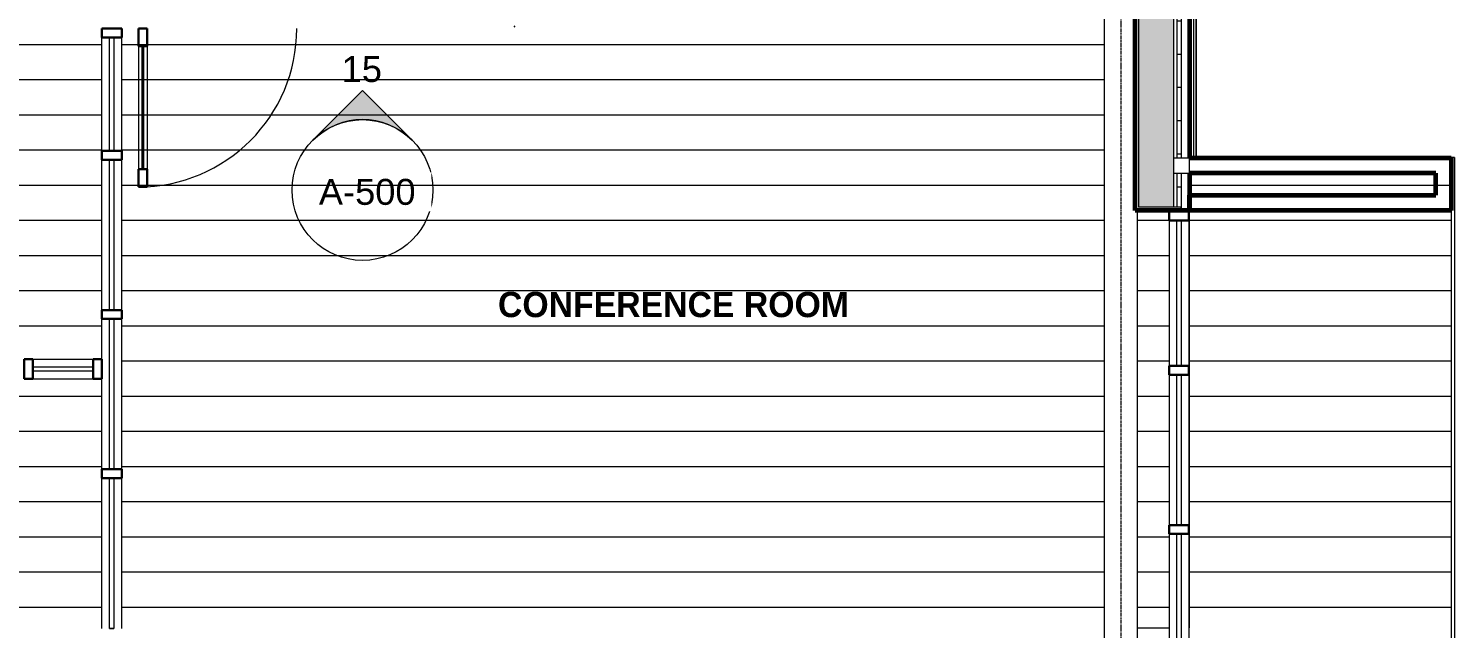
# Model space of a CAD drawing. Header units: inches. Extents: x 30 to 2293, y -1876 to -115.
# Drawn here: x 1781.9 to 2106.2, y -1513 to -1376.6 of the extents above; entities that cross this region are included whole.
import ezdxf

# ---------------------------------------------------------------- set-up
doc = ezdxf.new("R2010")
doc.units = ezdxf.units.IN
doc.header["$MEASUREMENT"] = 0
doc.linetypes.add('Grid Line 1_2_', pattern=[0.875, 0.5, -0.125, 0.125, -0.125])
for name, color, linetype, lineweight in [('A-AREA-IDEN', 2, 'Continuous', 9), ('A-DOOR', 31, 'Continuous', 18), ('A-DOOR-GLAZ', 31, 'Continuous', 40), ('A-GLAZ-CURT', 52, 'Continuous', 9), ('A-GLAZ-CWMG', 51, 'Continuous', 9), ('A-ROOF', 132, 'Continuous', 18), ('A-ROOF-OTLN', 132, 'Continuous', 9), ('A-ROOF-PATT', 132, 'Continuous', 18), ('A-WALL', 113, 'Continuous', 18), ('A-WALL-PATT', 111, 'Continuous', 60), ('G-ANNO-SYMB', 111, 'Continuous', 9), ('I-WALL', 2, 'Continuous', 18), ('L-SITE-WALL', 31, 'Continuous', 18), ('S-BEAM', 12, 'Continuous', 9), ('S-GRID', 1, 'Continuous', 9)]:
    doc.layers.add(name, color=color, linetype=linetype, lineweight=lineweight)
doc.styles.add('Arial', font='arial.ttf', dxfattribs={"height": 5.901198})
doc.styles.add('Century Gothic_B', font='GOTHICB.TTF', dxfattribs={"height": 5.744479})

# ---------------------------------------------------------------- blocks, each defined once
blk = doc.blocks.new('System Panel - Exterior Glazing-430040-REFLECTED CEILING PLAN - OFFICE ANNEX')
at = {"layer": 'A-GLAZ-CURT', "color": 10, "lineweight": 18}
for p, q in [((-16.53125, -1.25), (-16.53125, -0.25)), ((-16.53125, -0.25), (16.53125, -0.25)), ((16.53125, -1.25), (-16.53125, -1.25)), ((16.53125, -0.25), (16.53125, -1.25))]:
    blk.add_line(p, q, dxfattribs=at)
at = {"layer": 'A-GLAZ-CURT', "color": 130}
for p, q in [((-16.53125, -0.25), (-16.53125, -1.25)), ((16.53125, -0.25), (16.53125, -1.25))]:
    blk.add_line(p, q, dxfattribs=at)
at = {"layer": 'A-GLAZ-CURT', "color": 9}
for p, q in [((-16.53125, -0.25), (16.53125, -0.25)), ((16.53125, -1.25), (-16.53125, -1.25))]:
    blk.add_line(p, q, dxfattribs=at)
blk = doc.blocks.new('System Panel - Exterior Glazing-430041-REFLECTED CEILING PLAN - OFFICE ANNEX')
at = {"layer": 'A-GLAZ-CURT', "color": 10, "lineweight": 18}
for p, q in [((-17.09375, -1.25), (-17.09375, -0.25)), ((-17.09375, -0.25), (17.09375, -0.25)), ((17.09375, -1.25), (-17.09375, -1.25)), ((17.09375, -0.25), (17.09375, -1.25))]:
    blk.add_line(p, q, dxfattribs=at)
at = {"layer": 'A-GLAZ-CURT', "color": 130}
for p, q in [((-17.09375, -0.25), (-17.09375, -1.25)), ((17.09375, -0.25), (17.09375, -1.25))]:
    blk.add_line(p, q, dxfattribs=at)
at = {"layer": 'A-GLAZ-CURT', "color": 9}
for p, q in [((-17.09375, -0.25), (17.09375, -0.25)), ((17.09375, -1.25), (-17.09375, -1.25))]:
    blk.add_line(p, q, dxfattribs=at)
blk = doc.blocks.new('Rectangular Mullion - Exterior 2_ x 4_5_-430049-REFLECTED CEILING PLAN - OFFICE ANNEX')
at = {"layer": 'A-GLAZ-CWMG', "color": 50, "lineweight": 30}
for p, q in [((-2, 3), (0, 3)), ((-2, -1.5), (-2, 3)), ((0, 3), (0, -1.5)), ((0, -1.5), (-2, -1.5))]:
    blk.add_line(p, q, dxfattribs=at)
blk = doc.blocks.new('Rectangular Mullion - Exterior 2_ x 4_5_-430030-REFLECTED CEILING PLAN - OFFICE ANNEX')
at = {"layer": 'A-GLAZ-CWMG', "color": 9}
for p, q in [((2043.06, -1420.21), (2041.31, -1420.21)), ((2045.81, -1420.21), (2044.06, -1420.21))]:
    blk.add_line(p, q, dxfattribs=at)
at = {"layer": 'A-GLAZ-CWMG', "color": 7}
for p, q in [((2041.31, -1420.21), (2041.31, -1453.27)), ((2045.81, -1420.21), (2045.81, -1453.27))]:
    blk.add_line(p, q, dxfattribs=at)
at = {"layer": 'A-GLAZ-CWMG', "color": 130}
blk.add_line((2044.06, -1420.21), (2043.06, -1420.21), dxfattribs=at)
blk = doc.blocks.new('Rectangular Mullion - Exterior 2_ x 4_5_-430031-REFLECTED CEILING PLAN - OFFICE ANNEX')
at = {"layer": 'A-GLAZ-CWMG', "color": 7}
for p, q in [((2041.31, -1491.46), (2041.31, -1525.65)), ((2045.81, -1491.46), (2045.81, -1525.65))]:
    blk.add_line(p, q, dxfattribs=at)
blk = doc.blocks.new('Rectangular Mullion - Exterior 2_ x 4_5_-430033-REFLECTED CEILING PLAN - OFFICE ANNEX')
at = {"layer": 'A-GLAZ-CWMG', "color": 50, "lineweight": 30}
for p, q in [((1, 3), (-1, 3)), ((-1, 3), (-1, -1.5)), ((1, -1.5), (1, 3)), ((-1, -1.5), (1, -1.5))]:
    blk.add_line(p, q, dxfattribs=at)
blk = doc.blocks.new('Rectangular Mullion - Exterior 2_ x 4_5_-430037-REFLECTED CEILING PLAN - OFFICE ANNEX')
at = {"layer": 'A-GLAZ-CWMG', "color": 7}
for p, q in [((2041.31, -1455.27), (2041.31, -1489.46)), ((2045.81, -1455.27), (2045.81, -1489.46))]:
    blk.add_line(p, q, dxfattribs=at)
blk = doc.blocks.new('Rectangular Mullion - Exterior 2_ x 4_5_-430038-REFLECTED CEILING PLAN - OFFICE ANNEX')
at = {"layer": 'A-GLAZ-CWMG', "color": 50, "lineweight": 30}
for p, q in [((1, 3), (-1, 3)), ((-1, 3), (-1, -1.5)), ((1, -1.5), (1, 3)), ((-1, -1.5), (1, -1.5))]:
    blk.add_line(p, q, dxfattribs=at)
blk = doc.blocks.new('W-Wide Flange - W18X50-651172-REFLECTED CEILING PLAN - OFFICE ANNEX')
at = {"layer": 'S-BEAM', "color": 7}
for p, q in [((2026.56, -1347.59), (2026.56, -1519.23)), ((2034.06, -1417.96), (2034.06, -1519.23)), ((2026.56, -1519.25), (2026.56, -1519.23)), ((2026.56, -1519.23), (2034.06, -1519.23)), ((2029.45, -1519.25), (2026.56, -1519.25)), ((2030.13, -1519.93), (2030.13, -1519.28)), ((2030.49, -1519.28), (2030.49, -1519.93)), ((2034.06, -1519.25), (2031.17, -1519.25)), ((2034.06, -1519.23), (2034.06, -1519.25))]:
    blk.add_line(p, q, dxfattribs=at)
for centre, start_param, end_param in [((2029.45, -1519.28), 0, 1.570796), ((2031.17, -1519.28), 1.570796, 3.141593)]:
    blk.add_ellipse(centre, major_axis=(0.68, 0), ratio=0.041631, start_param=start_param, end_param=end_param, dxfattribs=at)
blk = doc.blocks.new('Open Source Metal Building_Exterior_rvt-1-REFLECTED CEILING PLAN - OFFICE ANNEX')
at = {"layer": 'A-ROOF-PATT', "lineweight": 9}
h = blk.add_hatch(dxfattribs=at)
h.set_pattern_fill('FP_33', style=0, pattern_type=2)
h.set_pattern_definition([(180, (-24239.079, 21231.977), (1e-15, 7.993), [])])
h.paths.add_polyline_path([(1949.7, -1624.02), (2105.44, -1624.02), (2105.44, -1405.9), (2045.94, -1405.9), (2045.94, -1405.96), (2042.31, -1405.96), (2042.31, -1409.46), (2045.94, -1409.46), (2045.94, -1418.21), (2045.81, -1418.21), (2045.81, -1537.46), (1709.69, -1537.46), (1709.69, -1538.96), (487.19, -1538.96), (487.19, -1537.46), (367.31, -1537.46), (367.31, -1522.46), (365.81, -1522.46), (365.81, -1125.33), (365.58, -1125.33), (365.58, -1019.33), (368.31, -1019.33), (368.31, -1015.83), (365.81, -1015.83), (365.81, -1004.85), (368.31, -1004.85), (368.31, -1001.35), (186.31, -1001.35), (186.31, -1624.02), (1689.25, -1624.02)], flags=0)
h.paths.add_polyline_path([(415.94, -1532.96), (487.19, -1532.96), (487.19, -1527.71), (710.2, -1527.71), (710.2, -1521.27), (710.04, -1520.89), (709.65, -1520.73), (708.31, -1520.73), (708.31, -1520.46), (712.31, -1520.46), (712.31, -1520.73), (710.97, -1520.73), (710.59, -1520.89), (710.43, -1521.27), (710.43, -1527.71), (1040.2, -1527.71), (1040.2, -1521.27), (1040.04, -1520.89), (1039.65, -1520.73), (1038.31, -1520.73), (1038.31, -1520.46), (1042.31, -1520.46), (1042.31, -1520.73), (1040.97, -1520.73), (1040.59, -1520.89), (1040.43, -1521.27), (1040.43, -1527.71), (1102.03, -1527.71), (1102.03, -1340.96), (1181.03, -1340.96), (1181.03, -1017.21), (1082.4, -1017.21), (1082.4, -1012.46), (1116.03, -1012.46), (1116.03, -975.09), (1101.28, -975.09), (1101.28, -945.09), (1116.03, -945.09), (1116.03, -933.09), (1101.28, -933.09), (1101.28, -922.59), (1090.78, -922.59), (1090.78, -907.84), (1069.4, -907.84), (1069.4, -922.59), (1044.06, -922.59), (1044.06, -1519.25), (1036.56, -1519.23), (1036.56, -922.59), (949.4, -922.59), (949.4, -907.84), (928.03, -907.84), (928.03, -922.59), (917.53, -922.59), (917.53, -933.09), (902.78, -933.09), (902.78, -945.09), (917.53, -945.09), (917.53, -975.09), (902.78, -975.09), (902.78, -1012.46), (934.4, -1012.46), (934.4, -1017.21), (898.03, -1017.21), (898.03, -962.77), (714.06, -962.77), (714.06, -1519.25), (706.56, -1519.23), (706.56, -962.77), (627.56, -962.77), (627.56, -1012.71), (481.44, -1012.71), (481.44, -1127.7), (384.06, -1127.7), (384.06, -1519.25), (377.06, -1519.25), (377.06, -1522.46), (371.81, -1522.46), (371.81, -1532.96), (414.94, -1532.96)], flags=0)
h.paths.add_polyline_path([(2036.25, -1532.96), (2041.31, -1532.96), (2041.31, -1418.21), (2034.06, -1418.21), (2034.06, -1519.25), (2026.56, -1519.23), (2026.56, -1347.59), (1949.31, -1347.59), (1949.31, -1376.59), (1803.12, -1376.59), (1803.12, -1532.96), (2035.25, -1532.96)], flags=0)
h.paths.add_polyline_path([(1744.75, -1532.96), (1798.62, -1532.96), (1798.62, -1456.21), (1709.69, -1456.21), (1709.69, -1532.96), (1711.69, -1532.96)], flags=0)
h.paths.add_polyline_path([(2030.2, -1530.46), (2028.31, -1530.46), (2028.31, -1530.19), (2029.65, -1530.19), (2030.04, -1530.03), (2030.2, -1529.65), (2030.2, -1521.27), (2030.04, -1520.89), (2029.65, -1520.73), (2028.31, -1520.73), (2028.31, -1520.46), (2032.31, -1520.46), (2032.31, -1520.73), (2030.97, -1520.73), (2030.59, -1520.89), (2030.43, -1521.27), (2030.43, -1529.65), (2030.59, -1530.03), (2030.97, -1530.19), (2032.31, -1530.19), (2032.31, -1530.46), (2030.43, -1530.46)], flags=0)
h.paths.add_polyline_path([(380.43, -1530.46), (378.31, -1530.46), (378.31, -1530.19), (379.65, -1530.19), (380.04, -1530.03), (380.2, -1529.65), (380.2, -1521.27), (380.04, -1520.89), (379.65, -1520.73), (378.31, -1520.73), (378.31, -1520.46), (382.31, -1520.46), (382.31, -1520.73), (380.97, -1520.73), (380.59, -1520.89), (380.43, -1521.27), (380.43, -1529.65), (380.59, -1530.03), (380.97, -1530.19), (382.31, -1530.19), (382.31, -1530.46), (380.97, -1530.46)], flags=0)
h.paths.add_polyline_path([(199.31, -1530.46), (195.31, -1530.46), (195.31, -1530.19), (196.65, -1530.19), (197.04, -1530.03), (197.2, -1529.65), (197.2, -1521.27), (197.04, -1520.89), (196.65, -1520.73), (195.31, -1520.73), (195.31, -1520.46), (199.31, -1520.46), (199.31, -1520.73), (197.97, -1520.73), (197.59, -1520.89), (197.43, -1521.27), (197.43, -1529.65), (197.59, -1530.03), (197.97, -1530.19), (199.31, -1530.19)], flags=0)
h.paths.add_polyline_path([(1589.78, -1527.71), (1700.2, -1527.71), (1700.2, -1521.27), (1700.04, -1520.89), (1699.65, -1520.73), (1698.31, -1520.73), (1698.31, -1520.46), (1702.31, -1520.46), (1702.31, -1520.73), (1700.97, -1520.73), (1700.59, -1520.89), (1700.43, -1521.27), (1700.43, -1527.71), (1704.94, -1527.71), (1704.94, -1451.71), (1798.62, -1451.71), (1798.62, -1371.84), (1860.56, -1371.84), (1860.56, -800.04), (1704.06, -800.04), (1704.06, -1173.52), (1799.69, -1173.52), (1799.69, -1175.65), (1796.85, -1175.65), (1796.85, -1175.52), (1796.92, -1175.52), (1796.92, -1175.59), (1799.62, -1175.59), (1799.62, -1175.45), (1796.06, -1175.45), (1796.06, -1175.65), (1704.06, -1175.65), (1704.06, -1519.25), (1696.56, -1519.23), (1696.56, -1175.65), (1644.06, -1175.65), (1644.06, -1175.45), (1640.5, -1175.45), (1640.5, -1175.59), (1643.21, -1175.59), (1643.21, -1175.52), (1643.27, -1175.52), (1643.27, -1175.65), (1640.44, -1175.65), (1640.44, -1173.52), (1696.56, -1173.52), (1696.56, -800.04), (1589.78, -800.04), (1589.78, -1458.3)], flags=0)
h.paths.add_polyline_path([(2030.43, -1519.92), (2030.13, -1519.92), (2030.13, -1519.28), (2030.49, -1519.28), (2030.49, -1519.92)], flags=0)
h.paths.add_polyline_path([(1700.49, -1519.92), (1700.13, -1519.92), (1700.13, -1519.28), (1700.49, -1519.28)], flags=0)
h.paths.add_polyline_path([(1040.43, -1519.92), (1040.13, -1519.92), (1040.13, -1519.28), (1040.49, -1519.28), (1040.49, -1519.92)], flags=0)
h.paths.add_polyline_path([(710.49, -1519.92), (710.13, -1519.92), (710.13, -1519.28), (710.49, -1519.28)], flags=0)
h.paths.add_polyline_path([(380.13, -1519.92), (380.13, -1519.28), (380.49, -1519.28), (380.49, -1519.92), (380.2, -1519.92)], flags=0)
h.paths.add_polyline_path([(197.61, -1519.9), (197.26, -1519.9), (197.26, -1519.26), (197.61, -1519.26)], flags=0)
h.paths.add_polyline_path([(199.31, -1519.24), (193.69, -1519.21), (193.69, -1015.96), (201.19, -1015.96), (201.19, -1519.24), (199.77, -1519.24)], flags=0)
h.paths.add_polyline_path([(1800.01, -1289.65), (1799.95, -1289.65), (1799.95, -1286.82), (1800.08, -1286.82), (1800.08, -1286.88), (1800.01, -1286.88), (1800.01, -1289.59), (1800.15, -1289.59), (1800.15, -1286.03), (1799.95, -1286.03), (1799.95, -1179.27), (1800.15, -1179.27), (1800.15, -1175.71), (1801.72, -1175.71), (1801.72, -1179.27), (1802.08, -1179.27), (1802.08, -1289.65), (1800.08, -1289.65)], flags=0)
h.paths.add_polyline_path([(1802.02, -1289.59), (1802.02, -1286.09), (1801.79, -1286.09), (1801.79, -1286.28), (1801.72, -1286.28), (1801.72, -1289.59)], flags=0)
h.paths.add_polyline_path([(1796.31, -1173.88), (1799.62, -1173.88), (1799.62, -1173.59), (1796.13, -1173.59), (1796.13, -1173.81), (1796.31, -1173.81)], flags=0)
h.paths.add_polyline_path([(1642.21, -1173.88), (1643.81, -1173.88), (1643.81, -1173.81), (1644, -1173.81), (1644, -1173.59), (1640.5, -1173.59), (1640.5, -1173.88), (1640.79, -1173.88)], flags=0)
h.paths.add_polyline_path([(476.94, -1122.95), (476.94, -1012.71), (384.06, -1012.71), (384.06, -1122.95), (386.97, -1122.95)], flags=0)
h.paths.add_polyline_path([(376.31, -1122.95), (376.56, -1122.95), (376.56, -1019.33), (370.08, -1019.33), (370.08, -1122.95)], flags=0)
h.paths.add_polyline_path([(196.65, -1015.46), (195.31, -1015.46), (195.31, -1015.19), (196.65, -1015.19), (197.04, -1015.03), (197.2, -1014.65), (197.2, -1006.27), (197.04, -1005.89), (196.65, -1005.73), (195.31, -1005.73), (195.31, -1005.46), (199.31, -1005.46), (199.31, -1005.73), (197.97, -1005.73), (197.59, -1005.89), (197.43, -1006.27), (197.43, -1014.65), (197.59, -1015.03), (197.97, -1015.19), (199.31, -1015.19), (199.31, -1015.46), (197.2, -1015.46)], flags=0)
h.paths.add_polyline_path([(500.08, -1007.96), (622.81, -1007.96), (622.81, -698.96), (384.06, -698.96), (384.06, -1007.96), (481.44, -1007.96)], flags=0)
h.paths.add_polyline_path([(898.03, -958.02), (898.03, -698.96), (714.06, -698.96), (714.06, -958.02), (777.65, -958.02)], flags=0)
h.paths.add_polyline_path([(627.56, -958.02), (706.56, -958.02), (706.56, -698.96), (627.56, -698.96), (627.56, -953.85)], flags=0)
h.paths.add_polyline_path([(1100.88, -931.59), (1100.5, -931.59), (1100.5, -931.26), (1100.88, -931.26)], flags=0)
h.paths.add_polyline_path([(926.53, -923.37), (926.2, -923.37), (926.2, -922.98), (926.53, -922.98)], flags=0)
at = {"layer": 'A-WALL-PATT', "lineweight": 9}
h = blk.add_hatch(dxfattribs=at)
h.set_pattern_fill('FP_31', color=8, style=0, pattern_type=2)
h.set_pattern_definition([(161.57, (0.32, 0.32), (-2.56049618, -0.00053739), [0, -18.214, 2.022, 0]), (18.43, (-0.32, 0.32), (-2.56049618, 0.00053739), [0, -18.214, 2.022, 0]), (108.43, (0.32, 0.32), (1.2792209, -6.40087673), [6.07, -14.166]), (71.57, (-0.32, 0.32), (1.2792209, 6.40087673), [6.07, -14.166])])
h.paths.add_polyline_path([(2042.31, -1417.21), (2042.31, -1324.29), (2034.31, -1324.29), (2034.31, -1417.21)], flags=0)
h.paths.add_polyline_path([(2034.31, -1286.11), (2042.31, -1286.11), (2042.31, -1162.44), (2034.31, -1162.44), (2034.31, -1279.39)], flags=0)
h = blk.add_hatch(dxfattribs=at)
h.set_pattern_fill('FP_32', style=0, pattern_type=2)
h.set_pattern_definition([(0, (0, 0), (0, 7.554), []), (90, (0, 0), (-7.554, 5e-16), [])])
h.paths.add_polyline_path([(2043.06, -1417.21), (2044.06, -1417.21), (2044.06, -1409.46), (2043.06, -1409.46), (2043.06, -1416.89)], flags=0)
h.paths.add_polyline_path([(2043.06, -1405.96), (2044.06, -1405.96), (2044.06, -1324.29), (2043.06, -1324.29), (2043.06, -1404.39)], flags=0)
h.paths.add_polyline_path([(2043.06, -1286.11), (2044.06, -1286.11), (2044.06, -1162.44), (2043.06, -1162.44), (2043.06, -1279.39)], flags=0)
at = {"layer": 'A-ROOF', "color": 10}
for p, q in [((2045.94, -1405.9), (2105.44, -1405.9)), ((2105.44, -1405.9), (2105.44, -1405.96)), ((2105.44, -1417.96), (2105.44, -1624.02))]:
    blk.add_line(p, q, dxfattribs=at)
at = {"layer": 'A-ROOF', "color": 254}
for p, q in [((2105.44, -1405.96), (2105.44, -1414.46)), ((2105.44, -1414.46), (2105.44, -1417.96))]:
    blk.add_line(p, q, dxfattribs=at)
at = {"layer": 'A-ROOF-OTLN', "color": 7}
for p, q in [((2106.19, -1405.9), (2105.44, -1405.9)), ((2105.44, -1405.9), (2105.44, -1405.96)), ((2106.19, -1405.9), (2106.19, -1624.19)), ((2105.44, -1417.96), (2105.44, -1623.44))]:
    blk.add_line(p, q, dxfattribs=at)
at = {"layer": 'A-ROOF-OTLN', "color": 9}
blk.add_line((2105.44, -1405.96), (2105.44, -1417.96), dxfattribs=at)
at = {"layer": 'A-WALL', "color": 10}
for p, q in [((2046.87, -1161.69), (2046.87, -1405.9)), ((2047.39, -1161.69), (2047.39, -1405.9)), ((2047.44, -1161.69), (2047.44, -1405.9)), ((2034.31, -1324.29), (2034.31, -1417.21)), ((2042.31, -1324.29), (2042.31, -1405.96)), ((2043.06, -1324.29), (2043.06, -1405.96)), ((2044.06, -1324.29), (2044.06, -1405.96)), ((2045.56, -1324.29), (2045.56, -1405.96)), ((2042.31, -1405.96), (2042.31, -1409.46)), ((2042.31, -1405.96), (2042.31, -1409.46)), ((2042.31, -1405.96), (2043.06, -1405.96)), ((2043.06, -1405.96), (2044.06, -1405.96)), ((2044.06, -1405.96), (2045.56, -1405.96)), ((2045.56, -1405.96), (2045.94, -1405.96)), ((2042.31, -1409.46), (2042.31, -1417.21)), ((2042.31, -1409.46), (2043.06, -1409.46)), ((2043.06, -1409.46), (2043.06, -1417.21)), ((2043.06, -1409.46), (2044.06, -1409.46)), ((2044.06, -1409.46), (2044.06, -1417.21)), ((2044.06, -1409.46), (2045.56, -1409.46)), ((2045.56, -1409.46), (2045.56, -1417.96)), ((2045.56, -1409.46), (2045.94, -1409.46)), ((2044.06, -1417.21), (2034.31, -1417.21)), ((2044.06, -1417.96), (2044.06, -1417.21)), ((2044.06, -1417.21), (2044.06, -1417.96))]:
    blk.add_line(p, q, dxfattribs=at)
at = {"layer": 'I-WALL', "color": 250, "lineweight": 60}
for p, q in [((2045.94, -1405.96), (2101.94, -1405.96)), ((2101.94, -1405.96), (2105.44, -1405.96)), ((2105.44, -1405.96), (2105.44, -1414.46)), ((2101.94, -1409.46), (2045.94, -1409.46)), ((2101.94, -1414.46), (2101.94, -1409.46)), ((2045.94, -1414.46), (2101.94, -1414.46)), ((2045.94, -1417.96), (2045.94, -1414.46)), ((2105.44, -1414.46), (2105.44, -1417.96)), ((2105.44, -1417.96), (2045.94, -1417.96))]:
    blk.add_line(p, q, dxfattribs=at)
at = {"layer": 'I-WALL', "color": 10}
for p, q in [((2045.94, -1409.46), (2045.94, -1405.96)), ((2045.94, -1417.96), (2045.94, -1414.46))]:
    blk.add_line(p, q, dxfattribs=at)
at = {"layer": 'I-WALL', "color": 254}
for p, q in [((2045.94, -1405.96), (2101.94, -1405.96)), ((2101.94, -1405.96), (2105.44, -1405.96)), ((2105.44, -1405.96), (2105.44, -1414.46)), ((2101.94, -1409.46), (2045.94, -1409.46)), ((2101.94, -1414.46), (2101.94, -1409.46)), ((2045.94, -1414.46), (2101.94, -1414.46)), ((2105.44, -1416.46), (2105.44, -1414.46)), ((2105.44, -1417.96), (2105.44, -1416.46)), ((2105.44, -1417.96), (2045.94, -1417.96))]:
    blk.add_line(p, q, dxfattribs=at)
at = {"layer": 'L-SITE-WALL', "color": 250, "lineweight": 60}
for p, q in [((2033.56, -1417.96), (2033.56, -1324.29)), ((2045.94, -1324.29), (2045.94, -1405.96)), ((2045.94, -1409.46), (2045.94, -1417.96)), ((2034.31, -1417.96), (2033.56, -1417.96)), ((2044.06, -1417.96), (2034.31, -1417.96)), ((2045.94, -1417.96), (2044.06, -1417.96))]:
    blk.add_line(p, q, dxfattribs=at)
at = {"layer": 'L-SITE-WALL', "color": 10}
for p, q in [((2041.31, -1418.21), (2034.06, -1418.21)), ((2045.94, -1418.21), (2045.81, -1418.21)), ((2045.94, -1418.21), (2045.94, -1417.96)), ((2045.94, -1512.84), (2045.94, -1418.21)), ((2034.06, -1512.84), (2041.31, -1512.84)), ((2045.81, -1512.84), (2045.94, -1512.84))]:
    blk.add_line(p, q, dxfattribs=at)
at = {"layer": 'S-GRID', "linetype": 'Grid Line 1_2_'}
blk.add_line((2030.31, -114.83), (2030.31, -1843.89), dxfattribs=at)
at = {"lineweight": 9}
for name in ['W-Wide Flange - W18X50-651172-REFLECTED CEILING PLAN - OFFICE ANNEX', 'Rectangular Mullion - Exterior 2_ x 4_5_-430030-REFLECTED CEILING PLAN - OFFICE ANNEX', 'Rectangular Mullion - Exterior 2_ x 4_5_-430037-REFLECTED CEILING PLAN - OFFICE ANNEX', 'Rectangular Mullion - Exterior 2_ x 4_5_-430031-REFLECTED CEILING PLAN - OFFICE ANNEX']:
    blk.add_blockref(name, (0, 0), dxfattribs=at)
for name, p, rotation in [('Rectangular Mullion - Exterior 2_ x 4_5_-430049-REFLECTED CEILING PLAN - OFFICE ANNEX', (2044.31, -1418.21), 89.99999999999997), ('System Panel - Exterior Glazing-430040-REFLECTED CEILING PLAN - OFFICE ANNEX', (2044.31, -1436.74), 270), ('System Panel - Exterior Glazing-430041-REFLECTED CEILING PLAN - OFFICE ANNEX', (2044.31, -1472.37), 270), ('System Panel - Exterior Glazing-430041-REFLECTED CEILING PLAN - OFFICE ANNEX', (2044.31, -1508.55), 270)]:
    blk.add_blockref(name, p, dxfattribs=dict(at, rotation=rotation))
at = {"lineweight": 9, "extrusion": (0, 0, -1), "rotation": 270}
for name, p in [('Rectangular Mullion - Exterior 2_ x 4_5_-430038-REFLECTED CEILING PLAN - OFFICE ANNEX', (-2044.31, -1454.27)), ('Rectangular Mullion - Exterior 2_ x 4_5_-430033-REFLECTED CEILING PLAN - OFFICE ANNEX', (-2044.31, -1490.46))]:
    blk.add_blockref(name, p, dxfattribs=at)
blk = doc.blocks.new('Single-Glass 1 - 36_ x 84_-564710-REFLECTED CEILING PLAN - OFFICE ANNEX')
at = {"layer": 'A-DOOR', "lineweight": 30}
for p, q in [((16, 34.375), (16, 38.375)), ((18, 38.375), (16, 38.375)), ((18, 34.375), (18, 38.375)), ((16, 34.375), (18, 34.375)), ((16, 6.375), (18, 6.375)), ((16, 2.375), (16, 6.375)), ((18, 2.375), (18, 6.375)), ((18, 2.375), (16, 2.375))]:
    blk.add_line(p, q, dxfattribs=at)
at = {"layer": 'A-DOOR', "lineweight": 9}
for p, q in [((16, 6.375), (16, 34.375)), ((18, 6.375), (18, 34.375))]:
    blk.add_line(p, q, dxfattribs=at)
blk.add_arc((18, 2.375), 36, 90, 180, dxfattribs=at)
at = {"layer": 'A-DOOR-GLAZ'}
blk.add_line((17, 34.375), (17, 6.375), dxfattribs=at)
blk = doc.blocks.new('System Panel - Exterior Glazing-430016-REFLECTED CEILING PLAN - OFFICE ANNEX')
at = {"layer": 'A-GLAZ-CURT', "lineweight": 18}
for p, q in [((-17.09375, 0.25), (-17.09375, 1.25)), ((-17.09375, 1.25), (17.09375, 1.25)), ((17.09375, 0.25), (-17.09375, 0.25)), ((17.09375, 1.25), (17.09375, 0.25))]:
    blk.add_line(p, q, dxfattribs=at)
at = {"layer": 'A-GLAZ-CURT'}
for p, q in [((-17.09375, 1.25), (-17.09375, 0.25)), ((-17.09375, 1.25), (17.09375, 1.25)), ((17.09375, 0.25), (-17.09375, 0.25)), ((17.09375, 1.25), (17.09375, 0.25))]:
    blk.add_line(p, q, dxfattribs=at)
blk = doc.blocks.new('System Panel - Exterior Glazing-712870-REFLECTED CEILING PLAN - OFFICE ANNEX')
at = {"layer": 'A-GLAZ-CURT', "lineweight": 18}
for p, q in [((-12.90625, 0.25), (-12.90625, 1.25)), ((-12.90625, 1.25), (12.90625, 1.25)), ((12.90625, 0.25), (-12.90625, 0.25)), ((12.90625, 1.25), (12.90625, 0.25))]:
    blk.add_line(p, q, dxfattribs=at)
at = {"layer": 'A-GLAZ-CURT'}
for p, q in [((-12.90625, 1.25), (-12.90625, 0.25)), ((-12.90625, 1.25), (12.90625, 1.25)), ((12.90625, 0.25), (-12.90625, 0.25)), ((12.90625, 1.25), (12.90625, 0.25))]:
    blk.add_line(p, q, dxfattribs=at)
blk = doc.blocks.new('Rectangular Mullion - Exterior 2_ x 4_5_-430060-REFLECTED CEILING PLAN - OFFICE ANNEX')
at = {"layer": 'A-GLAZ-CWMG', "lineweight": 30}
for p, q in [((0, 1.5), (-2, 1.5)), ((-2, 1.5), (-2, -3)), ((0, -3), (0, 1.5)), ((-2, -3), (0, -3))]:
    blk.add_line(p, q, dxfattribs=at)
blk = doc.blocks.new('Rectangular Mullion - Exterior 2_ x 4_5_-430056-REFLECTED CEILING PLAN - OFFICE ANNEX')
at = {"layer": 'A-GLAZ-CWMG', "lineweight": 30}
for p, q in [((1, 1.5), (-1, 1.5)), ((-1, 1.5), (-1, -3)), ((1, -3), (1, 1.5)), ((-1, -3), (1, -3))]:
    blk.add_line(p, q, dxfattribs=at)
blk = doc.blocks.new('Rectangular Mullion - Exterior 2_ x 4_5_-435971-REFLECTED CEILING PLAN - OFFICE ANNEX')
at = {"layer": 'A-GLAZ-CWMG'}
for p, q in [((1798.62, -1440.59), (1798.62, -1406.4)), ((1803.12, -1440.59), (1803.12, -1406.4))]:
    blk.add_line(p, q, dxfattribs=at)
blk = doc.blocks.new('Rectangular Mullion - Exterior 2_ x 4_5_-712869-REFLECTED CEILING PLAN - OFFICE ANNEX')
at = {"layer": 'A-GLAZ-CWMG'}
for p, q in [((1800.37, -1378.59), (1798.62, -1378.59)), ((1798.62, -1404.4), (1798.62, -1378.59)), ((1801.37, -1378.59), (1800.37, -1378.59)), ((1803.12, -1378.59), (1801.37, -1378.59)), ((1803.12, -1404.4), (1803.12, -1378.59))]:
    blk.add_line(p, q, dxfattribs=at)
blk = doc.blocks.new('Rectangular Mullion - Exterior 2_ x 4_5_-V1-REFLECTED CEILING PLAN - OFFICE ANNEX')
at = {"layer": 'A-GLAZ-CWMG'}
for p, q in [((1798.62, -1451.71), (1798.62, -1442.59)), ((1803.12, -1476.77), (1803.12, -1442.59)), ((1798.62, -1476.77), (1798.62, -1456.21))]:
    blk.add_line(p, q, dxfattribs=at)
blk = doc.blocks.new('Rectangular Mullion - Exterior 2_ x 4_5_-430019-REFLECTED CEILING PLAN - OFFICE ANNEX')
at = {"layer": 'A-GLAZ-CWMG', "lineweight": 30}
for p, q in [((0, 1.5), (-2, 1.5)), ((-2, 1.5), (-2, -3)), ((0, -3), (0, 1.5)), ((-2, -3), (0, -3))]:
    blk.add_line(p, q, dxfattribs=at)
blk = doc.blocks.new('System Panel - Exterior Glazing-696174-REFLECTED CEILING PLAN - OFFICE ANNEX')
at = {"layer": 'A-GLAZ-CURT', "lineweight": 18}
for p, q in [((-6.84375, 0.25), (-6.84375, 1.25)), ((-6.84375, 1.25), (6.84375, 1.25)), ((6.84375, 0.25), (-6.84375, 0.25)), ((6.84375, 1.25), (6.84375, 0.25))]:
    blk.add_line(p, q, dxfattribs=at)
at = {"layer": 'A-GLAZ-CURT'}
for p, q in [((-6.84375, 1.25), (-6.84375, 0.25)), ((-6.84375, 1.25), (6.84375, 1.25)), ((6.84375, 0.25), (-6.84375, 0.25)), ((6.84375, 1.25), (6.84375, 0.25))]:
    blk.add_line(p, q, dxfattribs=at)
blk = doc.blocks.new('Rectangular Mullion - Exterior 2_ x 4_5_-696173-REFLECTED CEILING PLAN - OFFICE ANNEX')
at = {"layer": 'A-GLAZ-CWMG'}
for p, q in [((1782.94, -1451.71), (1796.62, -1451.71)), ((1796.62, -1453.46), (1796.62, -1451.71)), ((1796.62, -1454.46), (1796.62, -1453.46)), ((1796.62, -1456.21), (1796.62, -1454.46)), ((1782.94, -1456.21), (1796.62, -1456.21))]:
    blk.add_line(p, q, dxfattribs=at)
blk = doc.blocks.new('Rectangular Mullion - Exterior 2_ x 4_5_-430008-REFLECTED CEILING PLAN - OFFICE ANNEX')
at = {"layer": 'A-GLAZ-CWMG', "lineweight": 30}
for p, q in [((1, 1.5), (-1, 1.5)), ((-1, 1.5), (-1, -3)), ((1, -3), (1, 1.5)), ((-1, -3), (1, -3))]:
    blk.add_line(p, q, dxfattribs=at)
blk = doc.blocks.new('Elevation - Filled Arrow-152140-REFLECTED CEILING PLAN - OFFICE ANNEX')
at = {"layer": 'G-ANNO-SYMB'}
blk.add_circle((0, 0), 0.25, dxfattribs=at)
blk = doc.blocks.new('Elevation - Filled Arrow-151867-REFLECTED CEILING PLAN - OFFICE ANNEX')
at = {"layer": 'G-ANNO-SYMB'}
h = blk.add_hatch(color=256, dxfattribs=at)
edge = h.paths.add_edge_path(flags=0)
edge.add_line((0, 0.3536), (0.1768, 0.1768))
edge.add_arc((0, 0), 0.25, 45, 135)
edge.add_line((-0.1768, 0.1768), (0, 0.3536))
for p, q in [((0, 0.3536), (-0.1768, 0.1768)), ((0, 0.3536), (-0.1768, 0.1768)), ((0.1768, 0.1768), (0, 0.3536)), ((0.1768, 0.1768), (0, 0.3536))]:
    blk.add_line(p, q, dxfattribs=at)
blk.add_arc((0, 0), 0.25, 45, 135, dxfattribs=at)

msp = doc.modelspace()

# ---------------------------------------------------------------- hatches: boundary and pattern name
at = {"layer": 'A-WALL-PATT', "lineweight": 9}
h = msp.add_hatch(dxfattribs=at)
h.set_pattern_fill('FP_1', color=256, style=0, pattern_type=2)
h.set_pattern_definition([(0, (0, 0), (20.48, 5.12), [0.845, -14.515, 0.845, -14.515, -81.92]), (0, (0, 0), (20.48, 5.12), [-30.72, 0.845, -29.875, 0.845, -14.515, -35.84]), (0, (0, 0), (20.48, 5.12), [-76.8, 0.845, -9.395, 0.845, -24.755]), (120, (7.68, 2.56), (-14.67405, 15.1762), [0.845, -14.515, 0.845, -14.515, -81.92]), (120, (7.68, 2.56), (-14.67405, 15.1762), [-30.72, 0.845, -29.875, 0.845, -14.515, -35.84]), (120, (7.68, 2.56), (-14.67405, 15.1762), [-76.8, 0.845, -9.395, 0.845, -24.755]), (240, (10.24, 12.8), (-5.80595, -20.2962), [0.845, -14.515, 0.845, -14.515, -81.92]), (240, (10.24, 12.8), (-5.80595, -20.2962), [-30.72, 0.845, -29.875, 0.845, -14.515, -35.84]), (240, (10.24, 12.8), (-5.80595, -20.2962), [-76.8, 0.845, -9.395, 0.845, -24.755])])
h.paths.add_polyline_path([(1948.69, -1376.59), (1948.69, -1375.96), (1842.94, -1375.96), (1842.94, -1376.59), (1944.56, -1376.59)], flags=0)
h.paths.add_polyline_path([(1798.62, -1376.59), (1806.94, -1376.59), (1806.94, -1375.96), (1798.62, -1375.96)], flags=0)

# ---------------------------------------------------------------- block references
at = {"layer": 'A-DOOR', "rotation": 180}
msp.add_blockref('Single-Glass 1 - 36_ x 84_-564710-REFLECTED CEILING PLAN - OFFICE ANNEX', (1824.94, -1374.21), dxfattribs=at)
at = {"layer": 'A-GLAZ-CURT', "rotation": 90}
for name, p in [('System Panel - Exterior Glazing-712870-REFLECTED CEILING PLAN - OFFICE ANNEX', (1801.62, -1391.49)), ('System Panel - Exterior Glazing-430016-REFLECTED CEILING PLAN - OFFICE ANNEX', (1801.62, -1423.49)), ('System Panel - Exterior Glazing-430016-REFLECTED CEILING PLAN - OFFICE ANNEX', (1801.62, -1459.68)), ('System Panel - Exterior Glazing-430016-REFLECTED CEILING PLAN - OFFICE ANNEX', (1801.62, -1495.87))]:
    msp.add_blockref(name, p, dxfattribs=at)
at = {"layer": 'A-GLAZ-CURT'}
msp.add_blockref('System Panel - Exterior Glazing-696174-REFLECTED CEILING PLAN - OFFICE ANNEX', (1789.78, -1454.71), dxfattribs=at)
at = {"layer": 'A-GLAZ-CWMG', "extrusion": (0, 0, -1)}
for name, p, rotation in [('Rectangular Mullion - Exterior 2_ x 4_5_-430060-REFLECTED CEILING PLAN - OFFICE ANNEX', (-1801.62, -1376.59), 90), ('Rectangular Mullion - Exterior 2_ x 4_5_-430056-REFLECTED CEILING PLAN - OFFICE ANNEX', (-1801.62, -1405.4), 90), ('Rectangular Mullion - Exterior 2_ x 4_5_-430056-REFLECTED CEILING PLAN - OFFICE ANNEX', (-1801.62, -1441.59), 90), ('Rectangular Mullion - Exterior 2_ x 4_5_-430008-REFLECTED CEILING PLAN - OFFICE ANNEX', (-1781.94, -1454.71), 180), ('Rectangular Mullion - Exterior 2_ x 4_5_-430019-REFLECTED CEILING PLAN - OFFICE ANNEX', (-1798.62, -1454.71), 180), ('Rectangular Mullion - Exterior 2_ x 4_5_-430056-REFLECTED CEILING PLAN - OFFICE ANNEX', (-1801.62, -1477.77), 90)]:
    msp.add_blockref(name, p, dxfattribs=dict(at, rotation=rotation))
at = {"layer": 'A-GLAZ-CWMG'}
for name, p in [('Rectangular Mullion - Exterior 2_ x 4_5_-712869-REFLECTED CEILING PLAN - OFFICE ANNEX', (0, 0)), ('Rectangular Mullion - Exterior 2_ x 4_5_-435971-REFLECTED CEILING PLAN - OFFICE ANNEX', (0, 0)), ('Rectangular Mullion - Exterior 2_ x 4_5_-V1-REFLECTED CEILING PLAN - OFFICE ANNEX', (0, 0)), ('Rectangular Mullion - Exterior 2_ x 4_5_-696173-REFLECTED CEILING PLAN - OFFICE ANNEX', (0, 0)), ('Rectangular Mullion - Exterior 2_ x 4_5_-435971-REFLECTED CEILING PLAN - OFFICE ANNEX', (0, -72.37))]:
    msp.add_blockref(name, p, dxfattribs=at)
at = {"layer": 'G-ANNO-SYMB', "xscale": 63.99999999999997, "yscale": 63.99999999999997, "zscale": 63.99999999999997}
for name in ['Elevation - Filled Arrow-151867-REFLECTED CEILING PLAN - OFFICE ANNEX', 'Elevation - Filled Arrow-152140-REFLECTED CEILING PLAN - OFFICE ANNEX']:
    msp.add_blockref(name, (1857.88, -1413.3), dxfattribs=at)

# ---------------------------------------------------------------- texts
at = {"layer": 'A-AREA-IDEN', "insert": (1928.59, -1436.45), "char_height": 5.7445, "width": 95.184, "attachment_point": 2, "line_spacing_factor": 0.984796, "style": 'Century Gothic_B'}
msp.add_mtext('CONFERENCE ROOM', dxfattribs=at)

# ---------------------------------------------------------------- next in the draw order: texts
at = {"layer": 'G-ANNO-SYMB', "char_height": 5.901, "attachment_point": 2, "line_spacing_factor": 0.938532, "style": 'Arial', "bg_fill": 3, "box_fill_scale": 1.25, "bg_fill_color": 0, "bg_fill_transparency": 0}
for s, insert, width in [('15', (1857.73, -1382.84), 10.944), ('A-500', (1858.95, -1410.76), 26.208)]:
    msp.add_mtext(s, dxfattribs=dict(at, insert=insert, width=width))

# ---------------------------------------------------------------- next in the draw order: block references
at = {"lineweight": 5}
msp.add_blockref('Open Source Metal Building_Exterior_rvt-1-REFLECTED CEILING PLAN - OFFICE ANNEX', (0, 0), dxfattribs=at)

doc.saveas('drawing.dxf')
